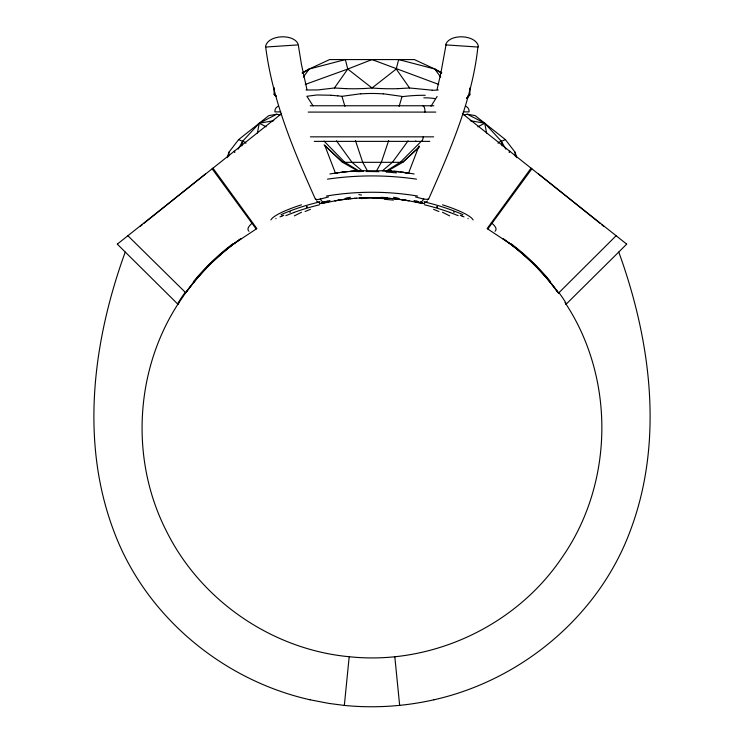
<?xml version="1.0" encoding="UTF-8"?>
<svg xmlns="http://www.w3.org/2000/svg" width="744" height="744" viewBox="0 0 744 744"><rect width="100%" height="100%" fill="white"/><g stroke="black" fill="none" stroke-linecap="round" stroke-linejoin="round"><path stroke-width="1.12" d="M276.284 95.948L274.108 94.386L274.127 87.987A254.197 11.69 -31.5 0 0 274.164 88.331M265.608 46.268C268.1 34.726 293.601 33.452 298.139 44.101M228.566 156.64L228.947 152.167L238.61 139.621L268.817 115.627L276.722 114.213L279.921 115.05M434.031 699.769C404.671 706.391 374.297 708.39 344.342 705.424L349.187 656.729C271.876 649.484 200.359 600.241 166.135 530.519C129.902 459.215 134.943 369.377 178.96 302.585L178.811 302.427M446.019 44.882L441.043 72.112L437.109 89.345M477.89 47.011C472.328 99.77 449.962 150.827 428.46 199.439L424.024 199.113M241.809 145.852L242.609 141.314L259.284 123.206L276.722 114.213M257.396 133.046L259.284 123.206L273.801 120.705M346.016 88.657A106.755 48.732 -4.7 0 0 372 87.997L396.236 69.043L398.663 59.576L434.831 69.043L441.843 72.838M399.128 106.383L402.048 96.404L383.272 93.772M227.143 157.663L228.947 152.167M388.666 140.542L381.347 162.322L376.771 170.404M125.197 252.151C93.14 340.547 79.822 441.22 113.832 531.114C145.257 615.827 222.298 680.053 309.969 699.769M445.861 44.101C450.399 33.452 475.9 34.726 478.392 46.268M425.019 201.857L424.331 203.717L422.313 203.261M419.012 145.917L408.512 173.268M238.173 149.172L242.609 141.314L245.678 142.532M428.46 199.439L428.126 198.815M430.999 106.234L437.128 96.469M177.946 304.138L185.368 293.201M306.007 90.015L318.023 89.922L334.409 87.987L347.764 69.043L372 59.576L438.737 84.435M303.292 77.162L309.169 69.043L329.639 59.576L414.362 59.576L434.831 69.043L441.48 73.2M185.2 293.434L185.814 292.587A230.054 230.054 0 0 1 241 238.592M185.535 292.959L193.942 282.041M531.049 168.163L487.143 228.566L510.644 244.144A228.566 227.022 43.9 0 1 550.03 282.05M408.093 140.849L392.413 162.322L382.676 170.571M487.85 228.975L531.876 168.814M498.071 143.267L498.703 142.467M509.119 152.046L509.752 151.246M509.287 152.176L509.919 151.385M327.713 201.224L326.346 202.266M469.892 94.711L466.609 98.301L469.892 94.711L469.873 87.987A254.281 11.904 31.5 0 1 469.883 88.173M427.493 200.992L425.94 202.303M420.704 141.899L400.263 162.322L385.262 171.659M349.187 656.71C431.222 665.536 516.029 626.076 562.008 557.516C613.967 483.181 615.241 378.147 565.04 302.585L565.189 302.427M566.11 304.222L626.699 244.144M558.549 293.08L616.116 235.736M386.322 171.715L402.681 162.322L418.667 147.544M402.625 162.322L419.458 146.763M315.875 198.815C314.898 200.527 319.157 199.122 319.976 199.113M140.263 226.278L142.067 224.828M143.88 223.377L205.391 173.975M117.385 244.078L281.604 113.627M278.154 106.197L276.21 107.601L275.066 109.703L274.899 111.879L280.767 111.907M302.324 73.321L309.169 69.043L345.337 59.576L347.764 69.043L372 87.987A106.755 48.732 4.7 0 0 397.984 88.657M212.951 168.163L256.857 228.566L233.356 244.144A228.566 227.022 -43.9 0 0 193.97 282.05M302.157 72.838L309.169 69.043M477.843 126.815L484.716 123.206L501.391 141.314L505.827 149.172M279.977 216.895L281.967 216.039M281.957 216.039L283.734 215.295M498.322 142.532L505.39 139.621L515.053 152.167L516.857 157.663M305.263 84.435L347.764 69.043M306.342 207.26L307.151 207.018A4.334 2.939 75 0 1 306.63 206.507A4.334 2.883 74.2 0 0 307.132 206.944M321.529 202.787L322.292 202.563M322.663 202.452L323.37 202.256M328.448 196.974L320.255 199.057M323.891 202.108L324.97 201.81M324.607 201.912L325.193 201.745M325.323 201.717L326.793 201.326M434.031 699.769C521.702 680.053 598.743 615.827 630.159 531.114C664.178 441.22 650.861 340.547 618.803 252.151M464.079 115.05L467.279 114.213L475.184 115.627L505.39 139.621M326.672 201.354L330.011 200.517M321.464 203.549L336.428 200.564M321.045 203.4L319.669 203.717L318.981 201.857M321.017 203.41L322.366 203.112M322.254 203.131L323.863 202.787M323.77 202.805L324.896 202.563M324.858 202.573L325.351 202.47M325.249 202.489L326.049 202.322M326.793 202.173L328.988 201.745M337.785 95.827L341.952 96.329L360.738 93.753M326.384 196.044C356.506 191.003 387.494 191.003 417.617 196.044M337.079 200.452L334.94 200.815M329.89 173.966L336.121 173.008M335.423 200.731L336.018 200.629M336.065 200.62L337.562 200.378M306.891 89.345L301.459 64.449L298.27 44.882L266.11 47.011M337.451 200.396L338.371 200.248M265.701 47.058C272.462 100.44 293.648 150.688 315.54 199.439M337.822 200.341L338.474 200.238M338.622 200.21L339.162 200.127M338.288 200.266L339.013 200.155M327.5 179.155C356.953 174.849 387.047 174.849 416.501 179.155M339.245 200.117L340.231 199.969M340.036 199.997L344.24 199.42M335.172 173.147L337.023 172.878M336.139 173.008L337.339 172.84M341.143 199.838L341.933 199.727M337.218 172.85L337.85 172.766M337.664 172.794L339.041 172.608M342.668 199.625L343.217 199.55M338.678 172.655L339.515 172.552M343.812 199.476L348.945 198.871M339.199 172.589L341.496 172.301M339.738 172.524L340.343 172.45M345.411 199.271L345.932 199.215M341.273 172.329L342.175 172.227M341.961 172.245L344.016 172.013M342.203 172.217L342.705 172.162M342.965 172.134L346.704 171.734M347.959 198.974L348.601 198.908M344.388 171.976L345.662 171.845M349.485 198.815L350.033 198.76M349.792 198.778L350.303 198.732M346.23 171.78L347.076 171.697M350.117 198.75L351.103 198.657M347.346 171.669L347.913 171.622M350.973 198.667L351.763 198.592M347.718 171.641L350.043 171.427M351.707 198.592L352.219 198.546M352.098 198.564L354.665 198.341M349.801 171.446L350.517 171.39M350.359 171.399L350.87 171.362M350.694 171.371L351.233 171.325M351.029 171.343L351.707 171.287M351.587 171.297L352.684 171.213M354.377 198.36L355.186 198.304M432.152 90.182L409.591 87.987L397.984 88.648M354.953 198.323L356.516 198.202M352.061 171.26L353.539 171.148M352.935 171.194L354.404 171.092M356.144 198.23L359.678 197.997M353.837 171.129L354.981 171.055M354.767 171.064L355.734 170.999M355.548 171.018L356.153 170.971M356.125 170.981L356.748 170.943M356.711 170.943L361.491 170.702M359.501 198.006L362.263 197.867M360.542 197.951L360.756 197.941A4.901 2.065 89.9 0 0 361.556 197.541M361.538 197.904L364.486 197.783M360.282 170.757L360.887 170.729M362.644 197.858L365.574 197.746M361.333 170.711L384.323 170.785M361.854 170.692L362.384 170.664M362.914 170.646L363.453 170.627M364.774 197.774L365.248 197.755M324.886 145.592L342.603 162.332L402.681 162.322M365.109 197.765L368.903 197.672M365.964 197.737L366.457 197.727M366.959 197.709L369.694 197.662M369.34 197.672L378.752 197.755M370.214 197.662L371.098 197.653M463.233 111.907L469.101 111.879L468.934 109.703L467.79 107.601L465.846 106.197M435.798 112.093L308.202 112.093M433.631 136.84L310.378 136.84M371.544 197.653L372.418 197.653M310.174 105.76L433.826 105.76M314.247 141.379L429.762 141.379M372 197.653L379.914 197.792M478.197 47.058L445.73 44.882M373.302 197.662L374.623 197.672M375.962 197.69L376.864 197.709M377.32 197.718L378.222 197.746M378.668 197.755L379.384 197.774M346.016 88.648L334.409 87.987M378.891 197.765L381.719 197.867M380.026 197.802L386.406 198.127M381.607 197.867L382.834 197.923M384.155 170.776L387.289 170.943M382.686 197.913L388.024 198.239M330.968 95.232L316.916 94.981L306.872 96.274L313.019 105.806M387.01 170.925L388.163 170.999M387.922 170.981L388.824 171.036M388.749 171.036L389.326 171.073M386.675 198.146L387.485 198.202M389.614 171.092L390.182 171.129L389.112 171.055L391.865 171.26M387.233 198.183L390.209 198.416M390.47 171.148L391.037 171.194M390.795 171.176L391.316 171.213M391.679 171.241L393.632 171.399M388.814 198.304L390.721 198.453M393.483 171.39L394.553 171.483M390.544 198.443L391.902 198.564M394.339 171.464L394.897 171.511M394.729 171.492L395.25 171.538M395.194 171.538L395.696 171.585M391.781 198.546L392.293 198.592M395.594 171.576L396.124 171.622M392.237 198.592L392.897 198.657M395.938 171.604L396.626 171.669M392.786 198.639L393.678 198.732M396.924 171.697L398.356 171.845M393.883 198.75L394.413 198.806M398.273 171.836L400.886 172.115M394.208 198.778L394.85 198.853M394.627 198.825L395.789 198.946M399.919 172.013L400.495 172.069M395.724 198.946L397.25 199.113M396.041 198.974L396.506 199.029M400.774 172.106L402.123 172.255M397.045 199.094L397.798 199.178M402.048 172.255L405.666 172.701M397.649 199.16L398.254 199.234M398.068 199.215L399.072 199.336M403.155 172.385L404.717 172.58M398.849 199.308L399.537 199.392M399.426 199.373L400.57 199.522M404.559 172.562L405.322 172.655M344.342 705.424L328.867 703.406L309.969 699.769M405.043 172.627L405.917 172.738M400.393 199.504L401.574 199.662M406.252 172.785L405.601 172.692L407.87 173.008M400.784 199.55L401.249 199.615M406.503 172.813L407.842 172.999M401.128 199.597L402.95 199.848M401.667 199.671L402.532 199.792M402.448 199.783L403.35 199.913M407.582 172.961L414.11 173.966M402.206 199.745L403.769 199.969M407.731 172.989L408.819 173.147M403.257 199.894L404.262 200.043M403.899 199.987L404.68 200.108M404.197 200.034L407.033 200.471M404.494 200.08L405.424 200.22M404.913 200.145L406.568 200.396M406.624 200.406L408.01 200.638M406.949 200.462L407.656 200.573M407.377 200.527L409.088 200.815M407.945 200.62L408.326 200.685M470.199 120.705L484.716 123.206L486.604 133.046M408.67 200.75L422.536 203.549M415.013 201.745L416.742 202.08M416.668 202.07L421.309 203.038M423.745 199.057L415.552 196.974M421.922 203.168L422.443 203.289M413.99 200.517L417.207 201.326M417.04 201.28L417.886 201.503M417.858 201.494L418.574 201.689M420.248 202.145L420.825 202.303M421.318 202.452L422.471 202.787M437.658 207.26L436.849 207.018A4.334 2.939 -75 0 0 437.37 206.507A4.334 2.883 -74.2 0 1 436.868 206.944M460.266 215.295L462.043 216.039M238.61 139.621L242.609 141.314M462.033 216.039L464.024 216.895M467.558 96.283L468.162 96.608M467.279 114.213L484.716 123.206M259.284 123.206L266.157 126.815M342.603 162.332L359.166 171.715M360.012 171.659L344.835 162.322L323.993 141.081M318.051 202.294L316.507 200.973M462.396 113.627L626.615 244.078M538.61 173.975L600.12 223.377M601.933 224.828L603.737 226.278M361.965 170.72L351.996 162.332L336.474 140.849M324.086 144.792L342.659 162.322M185.712 292.727L127.884 235.736M117.301 244.144L177.89 304.222M274.108 94.386L275.838 96.181M417.086 202.154L416.342 201.289M551.23 283.483L558.288 292.727M245.297 142.467L245.929 143.267M234.248 151.246L234.881 152.046M234.081 151.385L234.713 152.176M212.124 168.814L256.15 228.975M434.831 69.043L440.708 77.162M558.186 292.587L558.893 293.555M396.236 69.043L409.591 87.987M565.896 303.887L565.868 303.85A13.978 0.846 54 0 0 558.949 292.569M367.415 170.878L362.719 162.332L355.437 140.542M335.488 173.268L324.988 145.917M341.952 96.329L344.909 106.327M501.391 141.314L502.191 145.852M394.813 656.729L399.658 705.405M515.053 152.167L515.434 156.64M330.987 95.288A112.865 63.817 17.5 0 1 337.804 95.883M401.983 96.701A111.86 63.221 -17.4 0 1 425.224 95.306M360.766 93.893A93.084 57.762 0 0 1 383.244 93.902M423.81 97.836A45.365 22.543 -13.7 0 1 434.905 98.608M467.623 96.227A212.905 26.942 -46 0 1 468.209 96.562M274.127 88.173A254.374 12.109 -31.5 0 1 274.099 88.006M438.272 89.996A50.945 19.725 15.9 0 1 432.19 90.229M422.732 105.76A5.441 2.241 90 0 1 424.945 112.112M423.243 136.85A5.441 2.241 -90 0 1 421.039 141.379M416.491 141.379A5.441 2.232 90 0 1 415.598 140.923M294.354 215.872A66.132 2.455 -26.3 0 1 301.534 212.245M248.989 231.235A66.132 12.713 -17.4 0 1 252.625 222.782M185.842 292.606A230.054 229.998 -44.1 0 1 241.028 238.638M502.907 238.592A230.054 230.054 0 0 1 558.112 292.569A230.054 229.998 44.1 0 0 502.972 238.638M285.863 215.658A65.984 14.378 -16.6 0 1 294.271 212.421M293.945 212.449A66.318 17.521 -15.6 0 1 319.464 204.795M281.12 214.681A66.272 19.223 -15.4 0 1 320.06 201.857M270.956 219.926A42.334 7.775 -15.4 0 1 301.497 204.814M290.551 212.003A40.306 0.577 -23.3 0 1 289.797 212.319M305.114 211.519A42.334 1.004 -22.3 0 1 310.434 209.324M275.959 218.373A5.441 4.706 64.6 0 1 275.94 218.699M178.123 303.877A13.978 0.846 -54 0 1 185.051 292.569M193.468 281.651A228.566 227.664 -42 0 1 232.993 243.669M442.466 212.245A66.132 2.455 26.3 0 1 449.646 215.872M491.375 222.782A66.132 12.713 17.4 0 1 495.011 231.235M449.729 212.421A65.984 14.378 16.6 0 1 458.137 215.658M424.536 204.795A66.318 17.521 15.6 0 1 450.055 212.449M423.941 201.857A66.272 19.223 15.4 0 1 462.88 214.681M442.503 204.814A42.334 7.775 15.4 0 1 473.045 219.926M454.203 212.319A40.306 0.577 23.3 0 1 453.449 212.003M433.566 209.324A42.334 1.004 22.3 0 1 438.886 211.519M468.06 218.699A5.441 4.706 -64.6 0 1 468.041 218.373M511.007 243.669A228.566 227.664 42 0 1 550.532 281.651M383.272 197.923A4.929 2.111 -89 0 1 382.435 197.578M380.835 197.346A19.13 1.86 0.3 0 1 385.764 197.634M393.511 197.3A30.523 2.827 0.1 0 1 398.831 198.602M345.151 198.611A30.578 2.818 -0.1 0 1 350.424 197.309M346.509 199.28A60.72 1.256 -4.2 0 1 343.709 199.336M361.24 198.564A30.271 1.972 -1.2 0 1 362.97 198.471M363.797 197.978A22.301 1.804 -0.6 0 1 365.109 197.932M365.75 197.839A27.128 3.171 0 0 1 378.11 197.82M399.965 199.318A61.278 1.256 4.2 0 1 397.11 199.252M380.993 198.481A30.346 1.972 1.2 0 1 382.714 198.564M359.817 170.804A5.905 2.53 87.2 0 1 361.072 171.604M354.042 170.822A32.485 2.902 -0.1 0 1 358.329 170.553M350.043 171.548A77.627 0.605 -5.6 0 1 352.21 171.315M356.813 171.613A32.652 1.153 -2.5 0 1 363.444 171.194M390.758 170.748A32.234 2.874 0.1 0 1 391.744 170.832M393.892 171.092A32.68 1.553 1.8 0 1 398.021 171.52M403.425 172.236A61.492 1.218 3.9 0 1 400.635 172.199M382.332 170.711A17.726 0.93 1.2 0 1 383.69 170.767M366.188 171.52A28.839 2.009 0.8 0 1 378.873 171.697M384.239 199.28A44.463 3.478 3 0 1 393.334 200.117M358.85 194.565A74.698 0.716 9.7 0 1 361.547 195.03M386.406 172.031A46.974 3.646 2.7 0 1 396.375 172.887M324.356 202.163A5.71 3.878 80.7 0 1 320.385 198.964M423.615 198.964A5.71 3.878 -80.7 0 1 419.644 202.163"/></g></svg>
